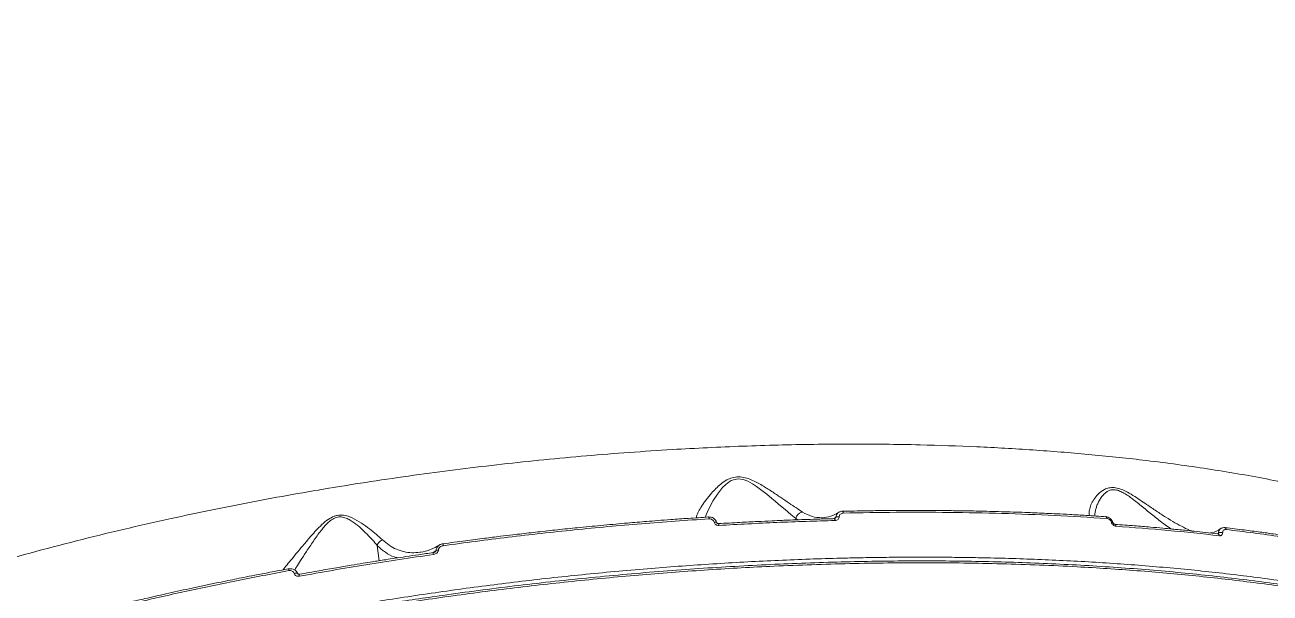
# Model space of a CAD drawing. Header units: millimetres. Extents: x -5609 to 5139, y -3980 to 3221.
# Drawn here: x 3039.9 to 3452.8, y 654.7 to 843.1 of the extents above; entities that cross this region are included whole.
import ezdxf

# ---------------------------------------------------------------- set-up
doc = ezdxf.new("R2010")
doc.units = ezdxf.units.MM
for name, color, linetype in [('DIKOM_ЗОНА', 80, 'Continuous'), ('DIKOM_ОБЪЕКТ', 7, 'Continuous'), ('DIKOM_РАЗМЕР_ОБЪЕКТА', 7, 'Continuous')]:
    doc.layers.add(name, color=color, linetype=linetype)

# ---------------------------------------------------------------- blocks, each defined once
blk = doc.blocks.new('A$Cc336a1e3')
at = {"color": 8, "linetype": 'Continuous', "lineweight": 15}
for p, q in [((6214.79, 1953.14), (6214.79, 1953.53)), ((6115.65, 1952.33), (6116.38, 1951.95)), ((6115.65, 1952.33), (6115.7, 1951.93)), ((6128.25, 1952.27), (6128.98, 1952.79)), ((6255.47, 1947.31), (6255.82, 1947.55)), ((5976.86, 1943.44), (5977.48, 1938.37)), ((5995.46, 1941.11), (5996.4, 1941.78))]:
    blk.add_line(p, q, dxfattribs=at)
at = {"color": 7, "linetype": 'Continuous', "lineweight": 15}
for p, q in [((6218.43, 1953), (6218.37, 1952.99)), ((5991.44, 1941.23), (5991, 1941.2)), ((5950.51, 1934.13), (5950.53, 1934.11))]:
    blk.add_line(p, q, dxfattribs=at)
at = {"color": 8, "linetype": 'Continuous', "lineweight": 15, "flags": 128}
for points in [[(6085.63, 1952.76), (6086.22, 1954.31), (6087.14, 1956.24), (6088.3, 1958.31), (6089.7, 1960.46), (6091.4, 1962.6), (6092.42, 1963.62), (6093.59, 1964.53), (6094.27, 1964.92), (6094.96, 1965.21), (6096.53, 1965.5), (6098.19, 1965.3), (6099.78, 1964.71), (6101.27, 1963.91), (6102.68, 1962.99), (6104.43, 1961.71), (6106.01, 1960.46), (6107.72, 1959.05), (6108.87, 1958.08), (6109.98, 1957.14), (6111.12, 1956.18), (6112.09, 1955.35), (6113.99, 1953.74), (6115.65, 1952.34), (6115.65, 1952.34)], [(6218.79, 1952.38), (6218.76, 1952.54), (6218.72, 1952.69), (6218.66, 1952.81), (6218.59, 1952.91), (6218.52, 1952.97), (6218.44, 1953), (6218.43, 1953)], [(6086.93, 1952.26), (6086.91, 1952.43), (6086.88, 1952.58), (6086.85, 1952.7), (6086.82, 1952.8), (6086.79, 1952.86), (6086.76, 1952.89), (6086.74, 1952.88), (6086.73, 1952.88)], [(6090.17, 1950.06), (6090.14, 1950.23), (6090.12, 1950.38), (6090.09, 1950.51), (6090.05, 1950.6), (6090.02, 1950.66), (6089.99, 1950.68), (6089.98, 1950.68)], [(6128.72, 1951.72), (6128.69, 1951.9), (6128.66, 1952.05), (6128.62, 1952.17), (6128.57, 1952.27), (6128.53, 1952.33), (6128.48, 1952.35), (6128.45, 1952.34)], [(6221.83, 1949.82), (6221.8, 1949.99), (6221.76, 1950.15), (6221.7, 1950.27), (6221.63, 1950.36), (6221.55, 1950.42), (6221.46, 1950.44)], [(6256.11, 1946.67), (6256.07, 1946.84), (6256.02, 1946.99), (6255.95, 1947.12), (6255.87, 1947.21), (6255.78, 1947.27), (6255.68, 1947.29), (6255.64, 1947.29)], [(5998.75, 1943.36), (5998.73, 1943.52), (5998.71, 1943.67), (5998.7, 1943.8), (5998.69, 1943.89), (5998.69, 1943.96), (5998.7, 1943.99), (5998.71, 1943.99), (5998.71, 1943.99)], [(5951.06, 1933.24), (5951.04, 1933.42), (5951.03, 1933.57), (5951.03, 1933.7), (5951.04, 1933.8), (5951.06, 1933.87), (5951.09, 1933.9), (5951.1, 1933.9)]]:
    blk.add_lwpolyline(points, dxfattribs=at)
at = {"color": 7, "linetype": 'Continuous', "lineweight": 15, "flags": 128}
blk.add_lwpolyline([(5947.61, 1935.09), (5947.59, 1935.25), (5947.58, 1935.4), (5947.58, 1935.53), (5947.59, 1935.63), (5947.6, 1935.7), (5947.63, 1935.74), (5947.66, 1935.74), (5947.69, 1935.71)], dxfattribs=at)
at = {"color": 7, "linetype": 'Continuous', "lineweight": 15}
for centre, radius, start, end in [((6129.79, 1951.18), 1.8, 80.8929, 116.6351), ((6256.69, 1945.99), 1.79, 72.8918, 119.0407), ((5997.11, 1940.26), 1.68, 87.8751, 115.2444)]:
    blk.add_arc(centre, radius, start, end, dxfattribs=at)
at = {"color": 8, "linetype": 'Continuous', "lineweight": 15}
blk.add_arc((5997.27, 1940.88), 1.8, 173.2894, 193.9115, dxfattribs=at)
at = {"color": 7, "linetype": 'Continuous', "lineweight": 15}
for points, knots in [([(5583.07, 2031.2), (5585.78, 2035.98), (5591.19, 2045.56), (5600.33, 2060.28), (5610.18, 2075.22), (5620.81, 2090.37), (5631.91, 2105.35), (5643.41, 2120.1), (5655.24, 2134.58), (5665.44, 2146.54), (5673.72, 2155.94), (5679.86, 2162.78), (5686.12, 2169.62), (5692.48, 2176.45), (5701.36, 2185.79), (5712.98, 2197.68), (5727.61, 2212.09), (5742.85, 2226.52), (5758.67, 2240.94), (5774.66, 2254.97), (5790.78, 2268.58), (5806.96, 2281.73), (5819.81, 2291.79), (5829.15, 2298.91), (5834.85, 2303.2), (5840.59, 2307.45), (5846.36, 2311.68), (5852.17, 2315.87), (5858.01, 2320.02), (5867.43, 2326.63), (5880.53, 2335.56), (5897.34, 2346.53), (5914.33, 2357.12), (5931.44, 2367.27), (5948.25, 2376.74), (5964.71, 2385.49), (5980.77, 2393.55), (5993.48, 2399.53), (6002.92, 2403.76), (6009.15, 2406.46), (6015.36, 2409.07), (6021.54, 2411.59), (6027.69, 2414), (6036.91, 2417.49), (6049.04, 2421.76), (6063.83, 2426.38), (6078.22, 2430.27), (6092.15, 2433.41), (6105.59, 2435.77), (6118.48, 2437.34), (6130.78, 2438.1), (6142.44, 2438.02), (6153.47, 2437.16), (6160.2, 2435.88), (6163.57, 2435.24)], [0, 0, 0, 0, 0.024819, 0.049681, 0.074585, 0.099531, 0.12452, 0.147882, 0.17128, 0.194715, 0.205777, 0.216847, 0.227925, 0.239011, 0.250106, 0.273561, 0.297359, 0.321499, 0.345981, 0.370806, 0.394284, 0.418061, 0.442135, 0.45031, 0.458518, 0.466761, 0.475037, 0.483347, 0.49169, 0.500068, 0.523695, 0.547624, 0.571855, 0.596389, 0.621225, 0.644678, 0.668395, 0.692375, 0.701869, 0.711403, 0.720978, 0.730593, 0.74025, 0.749947, 0.774408, 0.798991, 0.823695, 0.848519, 0.873464, 0.89853, 0.923716, 0.949023, 0.974451, 1, 1, 1, 1]), ([(5832, 1932.21), (5836.88, 1933.71), (5846.64, 1936.7), (5861.72, 1940.94), (5877.05, 1944.98), (5892.67, 1948.8), (5907.57, 1952.19), (5921.74, 1955.19), (5935.12, 1957.84), (5948.73, 1960.35), (5962.56, 1962.72), (5976.59, 1964.93), (5990.56, 1966.94), (6004.45, 1968.76), (6018.25, 1970.4), (6032.21, 1971.87), (6046.29, 1973.18), (6060.5, 1974.31), (6073.88, 1975.2), (6086.43, 1975.88), (6098.14, 1976.38), (6109.88, 1976.75), (6121.65, 1976.98), (6133.42, 1977.07), (6145.19, 1977.02), (6159.35, 1976.77), (6175.8, 1976.21), (6194.42, 1975.16), (6212.82, 1973.69), (6228.29, 1972.07), (6240.98, 1970.47), (6251.03, 1969.03), (6260.92, 1967.45), (6270.64, 1965.72), (6280.18, 1963.84), (6289.52, 1961.81), (6299.6, 1959.39), (6310.28, 1956.54), (6321.41, 1953.18), (6332.05, 1949.57), (6342.17, 1945.71), (6352.4, 1941.3), (6362.55, 1936.31), (6372.35, 1930.66), (6381.23, 1924.71), (6386.25, 1920.5), (6388.76, 1918.39)], [0, 0, 0, 0, 0.025201, 0.050426, 0.075478, 0.100439, 0.125533, 0.145965, 0.166556, 0.187307, 0.208217, 0.229287, 0.250516, 0.270801, 0.291287, 0.311974, 0.332861, 0.35395, 0.375239, 0.39266, 0.410236, 0.427968, 0.445856, 0.463899, 0.482097, 0.500451, 0.530196, 0.560356, 0.590931, 0.62192, 0.639817, 0.657849, 0.676016, 0.69432, 0.712759, 0.731334, 0.750044, 0.774713, 0.799565, 0.824602, 0.849823, 0.875227, 0.906171, 0.937281, 0.968557, 1, 1, 1, 1]), ([(6117.94, 1954.5), (6117.73, 1954.46), (6117.36, 1954.39), (6116.91, 1954.15), (6116.66, 1953.96), (6116.54, 1953.85), (6116.51, 1953.82), (6116.28, 1953.61), (6115.9, 1953.14), (6115.73, 1952.6), (6115.65, 1952.34)], [0, 0, 0, 0, 0.201947, 0.358006, 0.458635, 0.487037, 0.495714, 0.500698, 0.759944, 1, 1, 1, 1]), ([(6129.92, 1954.46), (6129.03, 1953.94), (6127.21, 1952.89), (6125.36, 1952.69), (6124.41, 1952.59)], [0, 0, 0, 0, 0.487853, 1, 1, 1, 1]), ([(6130.07, 1952.96), (6130.05, 1952.79), (6130, 1952.46), (6129.69, 1952.06), (6129.25, 1951.79), (6128.89, 1951.75), (6128.72, 1951.72)], [0, 0, 0, 0, 0.249627, 0.49942, 0.749396, 1, 1, 1, 1]), ([(6131.16, 1954.8), (6130.94, 1954.78), (6130.48, 1954.74), (6130.09, 1954.53), (6129.89, 1954.42)], [0, 0, 0, 0, 0.495945, 1, 1, 1, 1]), ([(6131.4, 1954.17), (6131.23, 1954.15), (6130.88, 1954.11), (6130.45, 1953.85), (6130.15, 1953.45), (6130.1, 1953.13), (6130.07, 1952.96)], [0, 0, 0, 0, 0.250651, 0.500671, 0.75039, 1, 1, 1, 1]), ([(6218.5, 1952.98), (6216.33, 1953.12), (6212.36, 1953.38), (6206.89, 1953.69), (6202.5, 1953.91), (6198.89, 1954.08), (6195.7, 1954.22), (6191.05, 1954.41), (6184.86, 1954.62), (6177.48, 1954.81), (6170.48, 1954.94), (6164.07, 1955.02), (6158.84, 1955.05), (6154.42, 1955.05), (6150.25, 1955.04), (6144.94, 1955.01), (6138.47, 1954.93), (6133.76, 1954.83), (6131.21, 1954.78)], [0, 0, 0, 0, 0.077816, 0.142451, 0.193965, 0.232964, 0.269149, 0.306018, 0.394983, 0.48429, 0.560063, 0.634695, 0.702746, 0.737053, 0.78376, 0.843142, 0.915239, 1, 1, 1, 1]), ([(6218.79, 1952.38), (6213.04, 1952.73), (6201.62, 1953.43), (6184.15, 1954.09), (6166.62, 1954.44), (6149.07, 1954.49), (6137.27, 1954.28), (6131.4, 1954.17)], [0, 0, 0, 0, 0.20493, 0.407396, 0.607397, 0.804933, 1, 1, 1, 1]), ([(6220.83, 1951), (6220.73, 1951.26), (6220.54, 1951.78), (6219.95, 1952.42), (6219.22, 1952.87), (6218.69, 1952.95), (6218.43, 1953)], [0, 0, 0, 0, 0.251845, 0.502242, 0.751245, 1, 1, 1, 1]), ([(6086.78, 1952.87), (6084.51, 1952.72), (6080.35, 1952.46), (6074.66, 1952.05), (6070.11, 1951.71), (6066.39, 1951.41), (6063.1, 1951.14), (6058.34, 1950.74), (6052.02, 1950.17), (6044.55, 1949.45), (6037.49, 1948.73), (6031.07, 1948.03), (6025.86, 1947.44), (6021.48, 1946.92), (6017.36, 1946.42), (6012.13, 1945.77), (6005.78, 1944.95), (6001.18, 1944.32), (5998.69, 1943.98)], [0, 0, 0, 0, 0.07783, 0.142485, 0.194023, 0.233043, 0.269229, 0.306096, 0.395062, 0.484372, 0.560151, 0.634792, 0.702857, 0.737131, 0.7838, 0.843136, 0.91518, 1, 1, 1, 1]), ([(6086.93, 1952.26), (6079.45, 1951.75), (6064.58, 1950.73), (6042.33, 1948.66), (6020.39, 1946.25), (6005.93, 1944.32), (5998.75, 1943.36)], [0, 0, 0, 0, 0.255517, 0.507356, 0.755516, 1, 1, 1, 1]), ([(6089.39, 1951.07), (6089.29, 1951.34), (6089.08, 1951.86), (6088.43, 1952.47), (6087.62, 1952.86), (6087.05, 1952.88), (6086.76, 1952.89)], [0, 0, 0, 0, 0.251645, 0.501979, 0.751375, 1, 1, 1, 1]), ([(6088.55, 1951.16), (6088.49, 1951.32), (6088.36, 1951.64), (6087.97, 1952), (6087.47, 1952.24), (6087.11, 1952.26), (6086.93, 1952.26)], [0, 0, 0, 0, 0.249908, 0.499755, 0.749768, 1, 1, 1, 1]), ([(6088.55, 1951.16), (6088.68, 1951.18), (6088.86, 1951.21), (6089.08, 1951.21), (6089.22, 1951.19), (6089.32, 1951.15), (6089.41, 1951.08), (6089.4, 1951.01), (6089.39, 1950.96)], [0, 0, 0, 0, 0.238937, 0.368095, 0.500034, 0.632035, 0.761218, 1, 1, 1, 1]), ([(6090.17, 1950.06), (6089.99, 1950.06), (6089.63, 1950.08), (6089.14, 1950.32), (6088.74, 1950.68), (6088.62, 1951), (6088.55, 1951.16)], [0, 0, 0, 0, 0.250219, 0.500254, 0.750062, 1, 1, 1, 1]), ([(6089.98, 1950.68), (6089.92, 1950.69), (6089.78, 1950.69), (6089.6, 1950.78), (6089.46, 1950.91), (6089.41, 1951.02), (6089.39, 1951.07)], [0, 0, 0, 0, 0.256854, 0.508987, 0.756611, 1, 1, 1, 1]), ([(6128.52, 1952.33), (6126.88, 1952.29), (6123.84, 1952.21), (6119.66, 1952.07), (6116.22, 1951.95), (6113.48, 1951.84), (6110.72, 1951.73), (6107.3, 1951.58), (6102.62, 1951.36), (6096.72, 1951.06), (6092.38, 1950.81), (6090.01, 1950.67)], [0, 0, 0, 0, 0.129068, 0.238336, 0.327826, 0.397563, 0.452489, 0.542852, 0.664196, 0.816558, 1, 1, 1, 1]), ([(6128.72, 1951.72), (6122.29, 1951.53), (6109.52, 1951.15), (6096.59, 1950.42), (6090.17, 1950.06)], [0, 0, 0, 0, 0.503201, 1, 1, 1, 1]), ([(6115.65, 1952.33), (6115.65, 1952.33), (6115.65, 1952.33), (6115.65, 1952.34), (6115.65, 1952.34)], [0, 0, 0, 0, 0.547264, 1, 1, 1, 1]), ([(6128.76, 1952.43), (6128.72, 1952.41), (6128.64, 1952.36), (6128.53, 1952.35), (6128.48, 1952.35)], [0, 0, 0, 0, 0.473259, 1, 1, 1, 1]), ([(6220.3, 1951.11), (6220.24, 1951.27), (6220.12, 1951.6), (6219.74, 1952.01), (6219.28, 1952.29), (6218.95, 1952.35), (6218.79, 1952.38)], [0, 0, 0, 0, 0.249906, 0.499719, 0.749649, 1, 1, 1, 1]), ([(6221.83, 1949.82), (6221.67, 1949.85), (6221.34, 1949.91), (6220.87, 1950.2), (6220.49, 1950.61), (6220.36, 1950.94), (6220.3, 1951.11)], [0, 0, 0, 0, 0.250544, 0.500741, 0.7508, 1, 1, 1, 1]), ([(6221.46, 1950.44), (6221.4, 1950.46), (6221.27, 1950.48), (6221.11, 1950.58), (6220.99, 1950.69), (6220.92, 1950.79), (6220.86, 1950.89), (6220.84, 1950.96), (6220.83, 1951)], [0, 0, 0, 0, 0.259073, 0.514989, 0.640166, 0.762841, 0.882226, 1, 1, 1, 1]), ([(6255.78, 1947.27), (6254.34, 1947.43), (6251.69, 1947.73), (6248.01, 1948.12), (6244.98, 1948.43), (6242.55, 1948.67), (6240.1, 1948.9), (6237.06, 1949.19), (6232.88, 1949.55), (6227.6, 1949.98), (6223.68, 1950.27), (6221.54, 1950.43)], [0, 0, 0, 0, 0.129065, 0.238338, 0.327829, 0.397561, 0.452497, 0.542858, 0.664194, 0.816562, 1, 1, 1, 1]), ([(6256.11, 1946.67), (6250.47, 1947.28), (6239.27, 1948.5), (6227.62, 1949.38), (6221.83, 1949.82)], [0, 0, 0, 0, 0.50292, 1, 1, 1, 1]), ([(6256.68, 1949.12), (6255.64, 1948.46), (6254.43, 1947.69), (6253.31, 1947.58), (6253.14, 1947.57)], [0, 0, 0, 0, 0.847712, 1, 1, 1, 1]), ([(6257.91, 1949.36), (6257.68, 1949.37), (6257.2, 1949.38), (6256.79, 1949.16), (6256.58, 1949.06)], [0, 0, 0, 0, 0.496238, 1, 1, 1, 1]), ([(6327.45, 1937.17), (6325.8, 1937.57), (6322.77, 1938.29), (6318.57, 1939.24), (6315.18, 1939.98), (6312.38, 1940.57), (6309.89, 1941.09), (6306.27, 1941.82), (6301.41, 1942.76), (6295.57, 1943.83), (6289.99, 1944.79), (6284.85, 1945.63), (6280.63, 1946.28), (6277.05, 1946.82), (6273.66, 1947.31), (6269.33, 1947.91), (6264.02, 1948.61), (6260.11, 1949.08), (6258, 1949.33)], [0, 0, 0, 0, 0.077834, 0.14249, 0.19403, 0.233051, 0.269239, 0.306104, 0.395072, 0.484384, 0.56016, 0.634804, 0.702867, 0.737138, 0.783806, 0.843141, 0.915187, 1, 1, 1, 1]), ([(5978.58, 1945.33), (5978.33, 1945.2), (5977.86, 1944.96), (5977.34, 1944.41), (5977.02, 1943.9), (5976.91, 1943.59), (5976.86, 1943.46)], [0, 0, 0, 0, 0.323644, 0.60566, 0.832038, 1, 1, 1, 1]), ([(6257.22, 1947.7), (6257.2, 1947.54), (6257.16, 1947.23), (6256.91, 1946.88), (6256.55, 1946.67), (6256.25, 1946.67), (6256.11, 1946.67)], [0, 0, 0, 0, 0.249819, 0.499751, 0.749695, 1, 1, 1, 1]), ([(6258.32, 1948.73), (6258.18, 1948.73), (6257.88, 1948.74), (6257.52, 1948.52), (6257.27, 1948.17), (6257.23, 1947.86), (6257.22, 1947.7)], [0, 0, 0, 0, 0.250193, 0.500271, 0.750272, 1, 1, 1, 1]), ([(6327.82, 1936.57), (6322.36, 1937.83), (6311.49, 1940.35), (6294.27, 1943.58), (6276.64, 1946.43), (6264.4, 1947.97), (6258.32, 1948.73)], [0, 0, 0, 0, 0.254491, 0.505986, 0.754491, 1, 1, 1, 1]), ([(5995.47, 1941.08), (5993.85, 1940.84), (5990.81, 1940.41), (5986.56, 1939.77), (5982.92, 1939.22), (5979.91, 1938.75), (5977.43, 1938.36), (5974.92, 1937.96), (5971.89, 1937.47), (5967.91, 1936.82), (5963.06, 1936), (5957.34, 1935.01), (5953.26, 1934.27), (5951.06, 1933.88)], [0, 0, 0, 0, 0.108951, 0.20413, 0.285568, 0.353281, 0.407272, 0.452493, 0.522295, 0.611921, 0.721392, 0.850734, 1, 1, 1, 1]), ([(5976.86, 1943.44), (5976.86, 1943.45), (5976.86, 1943.45), (5976.86, 1943.45), (5976.86, 1943.45), (5976.86, 1943.46)], [0, 0, 0, 0, 0.561184, 0.793323, 1, 1, 1, 1]), ([(5997.5, 1943.62), (5996.53, 1943.04), (5994.49, 1941.84), (5992.39, 1941.4), (5991.29, 1941.17)], [0, 0, 0, 0, 0.478359, 1, 1, 1, 1]), ([(5996.07, 1941.33), (5995.98, 1941.28), (5995.8, 1941.16), (5995.59, 1941.12), (5995.48, 1941.09)], [0, 0, 0, 0, 0.477438, 1, 1, 1, 1]), ([(5997.17, 1941.94), (5997.16, 1941.84), (5997.14, 1941.65), (5996.99, 1941.29), (5996.65, 1940.9), (5996.12, 1940.58), (5995.72, 1940.49), (5995.52, 1940.45)], [0, 0, 0, 0, 0.124756, 0.250064, 0.499376, 0.749243, 1, 1, 1, 1]), ([(5998.75, 1943.36), (5998.55, 1943.31), (5998.17, 1943.23), (5997.66, 1942.93), (5997.35, 1942.56), (5997.2, 1942.21), (5997.18, 1942.03), (5997.17, 1941.94)], [0, 0, 0, 0, 0.250913, 0.500758, 0.749886, 0.875225, 1, 1, 1, 1]), ([(5998.7, 1944), (5998.48, 1943.96), (5998.05, 1943.88), (5997.66, 1943.66), (5997.46, 1943.56)], [0, 0, 0, 0, 0.493667, 1, 1, 1, 1]), ([(5768.38, 1868.57), (5773.94, 1870.81), (5785.06, 1875.3), (5802.64, 1881.73), (5820.84, 1887.92), (5839.67, 1893.83), (5858.65, 1899.32), (5877.68, 1904.41), (5896.68, 1909.1), (5912.64, 1912.71), (5925.34, 1915.41), (5934.65, 1917.31), (5944.03, 1919.13), (5953.47, 1920.88), (5966.48, 1923.19), (5983.23, 1925.93), (6003.87, 1928.94), (6024.89, 1931.62), (6046.24, 1933.95), (6067.39, 1935.87), (6088.26, 1937.38), (6108.79, 1938.51), (6124.78, 1939.08), (6136.25, 1939.35), (6143.19, 1939.47), (6150.14, 1939.54), (6157.08, 1939.57), (6164.02, 1939.54), (6170.94, 1939.47), (6182.04, 1939.29), (6197.24, 1938.82), (6216.37, 1937.84), (6235.28, 1936.45), (6253.92, 1934.65), (6271.8, 1932.47), (6288.89, 1929.93), (6305.17, 1927.07), (6317.73, 1924.48), (6326.88, 1922.39), (6332.85, 1920.94), (6338.73, 1919.43), (6344.51, 1917.87), (6350.19, 1916.24), (6358.6, 1913.69), (6369.4, 1910.08), (6382.1, 1905.22), (6393.95, 1900), (6404.91, 1894.45), (6414.93, 1888.57), (6423.97, 1882.38), (6431.99, 1875.88), (6438.94, 1869.09), (6444.88, 1862.04), (6447.87, 1857.14), (6449.37, 1854.69)], [0, 0, 0, 0, 0.024819, 0.049681, 0.074585, 0.099531, 0.12452, 0.147882, 0.17128, 0.194715, 0.205777, 0.216847, 0.227925, 0.239011, 0.250106, 0.273561, 0.297359, 0.321499, 0.345981, 0.370806, 0.394284, 0.418061, 0.442135, 0.45031, 0.458519, 0.466761, 0.475037, 0.483347, 0.49169, 0.500068, 0.523695, 0.547624, 0.571855, 0.596389, 0.621225, 0.644678, 0.668395, 0.692375, 0.701869, 0.711403, 0.720978, 0.730593, 0.740249, 0.749946, 0.774408, 0.798991, 0.823695, 0.848519, 0.873464, 0.898529, 0.923716, 0.949023, 0.974451, 1, 1, 1, 1]), ([(6456.5, 1832.43), (6456.4, 1833.16), (6456.19, 1834.63), (6455.77, 1836.67), (6455.34, 1838.42), (6454.98, 1839.82), (6454.29, 1842.23), (6452.67, 1846.91), (6449.5, 1853.48), (6444.75, 1860.72), (6438.9, 1867.78), (6431.62, 1874.87), (6422.75, 1881.95), (6412.62, 1888.7), (6401.26, 1895.09), (6388.71, 1901.11), (6375.02, 1906.73), (6360.24, 1911.94), (6344.41, 1916.71), (6327.57, 1921.05), (6309.78, 1924.93), (6291.09, 1928.34), (6271.58, 1931.26), (6251.33, 1933.69), (6230.38, 1935.62), (6208.79, 1937.05), (6186.64, 1937.97), (6164, 1938.38), (6140.96, 1938.27), (6117.6, 1937.65), (6093.98, 1936.51), (6070.18, 1934.87), (6046.26, 1932.72), (6022.32, 1930.08), (6000.46, 1927.21), (5980.73, 1924.27), (5963.1, 1921.36), (5948.89, 1918.79), (5938.08, 1916.71), (5930.84, 1915.27), (5924.92, 1914.04), (5919.85, 1912.97), (5914.98, 1911.92), (5908.95, 1910.59), (5901.76, 1908.96), (5896.63, 1907.74), (5893.87, 1907.08)], [0, 0, 0, 0, 0.007329, 0.014838, 0.020901, 0.025667, 0.030167, 0.047234, 0.077304, 0.104202, 0.131039, 0.161528, 0.192015, 0.2225, 0.252991, 0.283539, 0.314022, 0.3445, 0.374978, 0.405454, 0.435943, 0.46648, 0.496956, 0.52743, 0.557903, 0.588376, 0.61887, 0.649398, 0.67987, 0.710342, 0.740814, 0.771286, 0.801791, 0.832306, 0.862778, 0.885531, 0.908285, 0.931038, 0.94105, 0.950791, 0.959648, 0.964538, 0.971016, 0.979092, 0.988768, 1, 1, 1, 1]), ([(5995.52, 1940.45), (5988.02, 1939.34), (5973.11, 1937.15), (5958.38, 1934.54), (5951.06, 1933.24)], [0, 0, 0, 0, 0.503042, 1, 1, 1, 1]), ([(5947.61, 1935.09), (5941.79, 1933.98), (5930.2, 1931.79), (5913.13, 1928.2), (5896.39, 1924.44), (5885.49, 1921.75), (5880.07, 1920.41)], [0, 0, 0, 0, 0.253115, 0.504156, 0.753118, 1, 1, 1, 1]), ([(5947.61, 1935.72), (5945.5, 1935.32), (5941.71, 1934.62), (5936.7, 1933.65), (5932.82, 1932.89), (5929.59, 1932.24), (5923.54, 1931.01), (5915.93, 1929.41), (5907.02, 1927.45), (5901.37, 1926.17), (5897.24, 1925.21), (5894.13, 1924.48), (5890.19, 1923.54), (5885.43, 1922.38), (5882, 1921.52), (5880.14, 1921.06)], [0, 0, 0, 0, 0.091766, 0.164611, 0.218595, 0.26188, 0.30605, 0.48437, 0.598057, 0.702928, 0.7372, 0.783867, 0.843206, 0.915235, 1, 1, 1, 1]), ([(5949.36, 1934.15), (5949.29, 1934.31), (5949.15, 1934.64), (5948.7, 1934.97), (5948.17, 1935.14), (5947.8, 1935.1), (5947.61, 1935.09)], [0, 0, 0, 0, 0.249679, 0.499465, 0.749567, 1, 1, 1, 1]), ([(5950.53, 1934), (5950.41, 1934.28), (5950.18, 1934.83), (5949.47, 1935.41), (5948.61, 1935.75), (5948, 1935.72), (5947.69, 1935.71)], [0, 0, 0, 0, 0.255763, 0.506774, 0.754103, 1, 1, 1, 1]), ([(5951.06, 1933.24), (5950.88, 1933.22), (5950.51, 1933.19), (5950, 1933.36), (5949.57, 1933.67), (5949.43, 1933.99), (5949.36, 1934.15)], [0, 0, 0, 0, 0.250509, 0.500571, 0.750316, 1, 1, 1, 1]), ([(5951.09, 1933.9), (5951.01, 1933.89), (5950.87, 1933.87), (5950.7, 1933.92), (5950.58, 1934), (5950.54, 1934.09), (5950.52, 1934.13)], [0, 0, 0, 0, 0.298873, 0.571674, 0.806254, 1, 1, 1, 1])]:
    blk.add_open_spline(points, degree=3, knots=knots, dxfattribs=at)
at = {"color": 8, "linetype": 'Continuous', "lineweight": 15}
for points, knots in [([(6117.94, 1954.5), (6117.27, 1954.94), (6115.92, 1955.81), (6113.44, 1957.47), (6110.72, 1959.32), (6107.75, 1961.32), (6104.53, 1963.37), (6101.55, 1965.01), (6098.87, 1965.96), (6096.68, 1966.29), (6094.56, 1965.98), (6092.57, 1965.1), (6090.77, 1963.82), (6089.14, 1962.31), (6087.49, 1960.54), (6085.9, 1958.57), (6084.44, 1956.49), (6083.38, 1954.67), (6082.76, 1953.34), (6082.72, 1952.78), (6082.71, 1952.6)], [0, 0, 0, 0, 0.067735, 0.135665, 0.204333, 0.273, 0.342467, 0.412744, 0.448137, 0.484231, 0.520369, 0.556229, 0.603325, 0.649888, 0.695853, 0.764582, 0.833119, 0.90088, 0.968838, 1, 1, 1, 1]), ([(6246.96, 1948.23), (6246.9, 1948.25), (6246.13, 1948.51), (6244.23, 1949.42), (6241.41, 1950.92), (6238.37, 1952.77), (6235.23, 1954.82), (6232.36, 1956.79), (6229.77, 1958.56), (6227.45, 1960.07), (6225.22, 1961.36), (6223.09, 1962.28), (6221.15, 1962.71), (6219.41, 1962.59), (6217.53, 1961.88), (6215.83, 1960.49), (6214.42, 1958.66), (6213.47, 1956.85), (6212.99, 1955.17), (6212.85, 1953.97), (6213.06, 1953.44), (6213.1, 1953.32)], [0, 0, 0, 0, 0.004883, 0.073212, 0.141249, 0.210023, 0.278814, 0.34776, 0.394332, 0.441401, 0.48894, 0.524901, 0.561315, 0.597754, 0.633829, 0.704704, 0.774534, 0.843981, 0.912465, 0.980863, 1, 1, 1, 1]), ([(6214.79, 1953.53), (6214.84, 1953.9), (6214.92, 1954.63), (6215.21, 1955.78), (6215.62, 1956.97), (6216.17, 1958.17), (6216.87, 1959.34), (6217.68, 1960.35), (6218.6, 1961.15), (6219.61, 1961.71), (6220.86, 1961.97), (6222.31, 1961.78), (6223.54, 1961.28), (6224.5, 1960.77), (6225.47, 1960.19), (6226.64, 1959.38), (6228.75, 1957.78), (6231.5, 1955.51), (6234.85, 1952.77), (6237.72, 1950.53), (6239.41, 1949.36), (6240.06, 1948.91)], [0, 0, 0, 0, 0.052172, 0.104751, 0.157549, 0.211026, 0.26328, 0.314693, 0.353375, 0.39136, 0.428599, 0.465485, 0.502898, 0.521147, 0.541025, 0.579827, 0.618946, 0.723005, 0.829841, 0.934049, 1, 1, 1, 1]), ([(5978.58, 1945.33), (5977.94, 1945.91), (5976.67, 1947.06), (5974.33, 1948.95), (5971.7, 1950.86), (5969.15, 1952.39), (5966.77, 1953.31), (5965.06, 1953.58), (5963.62, 1953.43), (5962.21, 1953.02), (5960.41, 1952.01), (5958.48, 1950.36), (5956.64, 1948.49), (5954.69, 1946.3), (5952.63, 1943.87), (5950.52, 1941.32), (5948.59, 1938.99), (5946.97, 1937.01), (5945.94, 1935.77), (5945.65, 1935.37), (5945.63, 1935.35)], [0, 0, 0, 0, 0.075343, 0.15083, 0.227325, 0.304677, 0.343574, 0.383324, 0.403489, 0.423516, 0.463205, 0.51561, 0.567143, 0.618205, 0.694731, 0.770611, 0.846097, 0.921613, 0.996408, 1, 1, 1, 1]), ([(5949.5, 1935.33), (5949.7, 1935.66), (5950.27, 1936.57), (5951.57, 1938.6), (5953.41, 1941.44), (5955.64, 1944.81), (5957.61, 1947.61), (5959.24, 1949.62), (5960.39, 1950.87), (5961.7, 1951.99), (5963, 1952.68), (5964.12, 1952.91), (5965.25, 1952.91), (5966.57, 1952.54), (5967.95, 1951.83), (5969.65, 1950.68), (5971.54, 1949.08), (5973.55, 1947.14), (5975.35, 1945.24), (5976.36, 1944.05), (5976.86, 1943.46)], [0, 0, 0, 0, 0.041306, 0.115769, 0.214315, 0.316284, 0.414266, 0.451366, 0.488323, 0.524526, 0.559595, 0.576898, 0.594369, 0.629812, 0.665839, 0.702678, 0.777195, 0.85165, 0.925775, 1, 1, 1, 1]), ([(6124.3, 1952.6), (6123.21, 1952.66), (6121.02, 1952.79), (6118.97, 1953.93), (6117.94, 1954.5)], [0, 0, 0, 0, 0.496376, 1, 1, 1, 1]), ([(6130.34, 1954.62), (6130.32, 1954.62), (6130.04, 1954.58), (6129.59, 1954.23), (6129.1, 1953.61), (6129.02, 1953.07), (6128.98, 1952.79)], [0, 0, 0, 0, 0.021293, 0.345077, 0.67172, 1, 1, 1, 1]), ([(6131.4, 1954.17), (6131.39, 1954.28), (6131.35, 1954.51), (6131.27, 1954.72), (6131.2, 1954.81), (6131.16, 1954.79), (6131.16, 1954.79)], [0, 0, 0, 0, 0.309375, 0.642166, 0.974845, 1, 1, 1, 1]), ([(6128.98, 1952.79), (6128.98, 1952.76), (6128.97, 1952.7), (6128.92, 1952.59), (6128.85, 1952.51), (6128.8, 1952.47)], [0, 0, 0, 0, 0.235943, 0.480109, 1, 1, 1, 1]), ([(6220.3, 1951.11), (6220.39, 1951.11), (6220.57, 1951.12), (6220.74, 1951.08), (6220.83, 1951.04), (6220.83, 1951), (6220.83, 1951)], [0, 0, 0, 0, 0.310442, 0.637236, 0.964058, 1, 1, 1, 1]), ([(6257.04, 1949.25), (6257.02, 1949.25), (6256.76, 1949.23), (6256.36, 1948.92), (6255.92, 1948.34), (6255.85, 1947.82), (6255.82, 1947.55)], [0, 0, 0, 0, 0.025771, 0.350397, 0.675142, 1, 1, 1, 1]), ([(6258.32, 1948.73), (6258.3, 1948.84), (6258.26, 1949.06), (6258.11, 1949.29), (6257.98, 1949.34), (6257.91, 1949.36)], [0, 0, 0, 0, 0.320822, 0.666008, 1, 1, 1, 1]), ([(5991, 1941.2), (5990.09, 1941.1), (5988.32, 1940.91), (5985.73, 1941.31), (5983.24, 1942.13), (5980.83, 1943.4), (5979.33, 1944.69), (5978.58, 1945.33)], [0, 0, 0, 0, 0.205847, 0.405469, 0.603365, 0.801109, 1, 1, 1, 1]), ([(6255.82, 1947.55), (6255.81, 1947.5), (6255.8, 1947.4), (6255.75, 1947.31), (6255.71, 1947.29), (6255.7, 1947.28)], [0, 0, 0, 0, 0.455692, 0.912958, 1, 1, 1, 1]), ([(5976.86, 1943.44), (5977.76, 1942.64), (5979.54, 1941.03), (5981.87, 1939.76), (5983.29, 1939.43), (5983.71, 1939.34)], [0, 0, 0, 0, 0.415099, 0.828068, 1, 1, 1, 1]), ([(5996.4, 1941.78), (5996.39, 1941.74), (5996.37, 1941.67), (5996.27, 1941.51), (5996.07, 1941.31), (5995.87, 1941.22), (5995.76, 1941.17)], [0, 0, 0, 0, 0.112708, 0.244083, 0.561871, 1, 1, 1, 1]), ([(5997.93, 1943.78), (5997.91, 1943.78), (5997.62, 1943.71), (5997.11, 1943.34), (5996.65, 1942.79), (5996.44, 1942.23), (5996.41, 1941.93), (5996.4, 1941.78)], [0, 0, 0, 0, 0.014414, 0.330316, 0.658688, 0.82875, 1, 1, 1, 1]), ([(6456.5, 1831.94), (6456.48, 1832.31), (6456.3, 1835.29), (6454.92, 1840.55), (6452.37, 1847.69), (6448.82, 1854.47), (6445.25, 1859.72), (6442.21, 1863.55), (6440.06, 1866.05), (6437.78, 1868.5), (6435.36, 1870.93), (6432.81, 1873.31), (6428.38, 1877.19), (6421.62, 1882.4), (6411.88, 1888.75), (6401.17, 1894.71), (6389.55, 1900.27), (6377.38, 1905.33), (6364.77, 1909.9), (6351.86, 1914.02), (6341.32, 1916.97), (6333.58, 1918.95), (6328.88, 1920.11), (6324.12, 1921.22), (6319.31, 1922.29), (6314.45, 1923.33), (6309.55, 1924.33), (6300.32, 1926.12), (6286.51, 1928.51), (6267.72, 1931.19), (6248.51, 1933.39), (6228.95, 1935.13), (6211.56, 1936.26), (6196.54, 1936.97), (6184, 1937.38), (6171.42, 1937.63), (6158.82, 1937.73), (6146.21, 1937.66), (6133.6, 1937.45), (6121.03, 1937.09), (6105.42, 1936.46), (6086.71, 1935.42), (6064.85, 1933.79), (6042.95, 1931.74), (6021.08, 1929.28), (5999.3, 1926.42), (5977.67, 1923.17), (5956.24, 1919.54), (5935.08, 1915.54), (5914.21, 1911.21), (5900.6, 1908.02), (5893.8, 1906.44)], [0, 0, 0, 0, 0.003966, 0.031756, 0.057573, 0.083273, 0.108856, 0.118875, 0.128877, 0.138861, 0.148826, 0.158773, 0.168703, 0.197914, 0.22679, 0.25533, 0.283536, 0.311406, 0.337116, 0.362535, 0.387661, 0.396057, 0.40442, 0.412749, 0.421046, 0.429309, 0.437539, 0.445737, 0.475145, 0.504175, 0.532825, 0.561097, 0.588989, 0.60623, 0.623323, 0.640268, 0.657065, 0.673714, 0.690215, 0.706568, 0.722772, 0.750706, 0.778593, 0.806433, 0.834226, 0.861973, 0.889672, 0.917324, 0.94493, 0.972488, 1, 1, 1, 1]), ([(5949.36, 1934.15), (5949.43, 1934.17), (5949.58, 1934.22), (5949.81, 1934.26), (5950.03, 1934.28), (5950.24, 1934.28), (5950.4, 1934.24), (5950.49, 1934.19), (5950.51, 1934.14), (5950.51, 1934.13)], [0, 0, 0, 0, 0.136115, 0.285106, 0.443913, 0.608324, 0.772587, 0.931492, 1, 1, 1, 1])]:
    blk.add_open_spline(points, degree=3, knots=knots, dxfattribs=at)

msp = doc.modelspace()

# ---------------------------------------------------------------- linework, layer by layer
at = {"layer": 'DIKOM_ЗОНА', "color": 3}
msp.add_lwpolyline([(2939.334, 2931.974), (900.981, 3207.888, 0.0336485), (699.775, 3221.444), (-855.722, 3221.444, 0.3450653), (-1627.071, 2617.16, -0.3450653), (-1869.804, 2427), (-2570.165, 2427, 0.2993426), (-2891.522, 2215.672, -0.2663845), (-3090.623, 2066.584, 0.3788989), (-4320.166, 677), (-4320.166, -123, 0.4142136), (-2820.166, -1623), (-1877.662, -1623, -0.3625513), (-1631.68, -1828.354, 0.3625513), (-500.262, -2772.903), (2623.558, -2772.903, 0.1101119), (3048.303, -2678.216, 0.0074232), (3074.992, -2665.207), (4590.059, -1898.704, 0.0849595), (4861.114, -1697.782, 0.1932013), (5138.624, -1006.4), (5138.624, 414.929, 0.3753338)], format="xyb", close=True, dxfattribs=at)
at = {"layer": 'DIKOM_РАЗМЕР_ОБЪЕКТА'}
msp.add_circle((2594.5, 436), 1052.678, dxfattribs=at)

# ---------------------------------------------------------------- block references
at = {"layer": 'DIKOM_ОБЪЕКТ'}
msp.add_blockref('A$Cc336a1e3', (-2820.166, -1272.903), dxfattribs=at)

doc.saveas('drawing.dxf')
